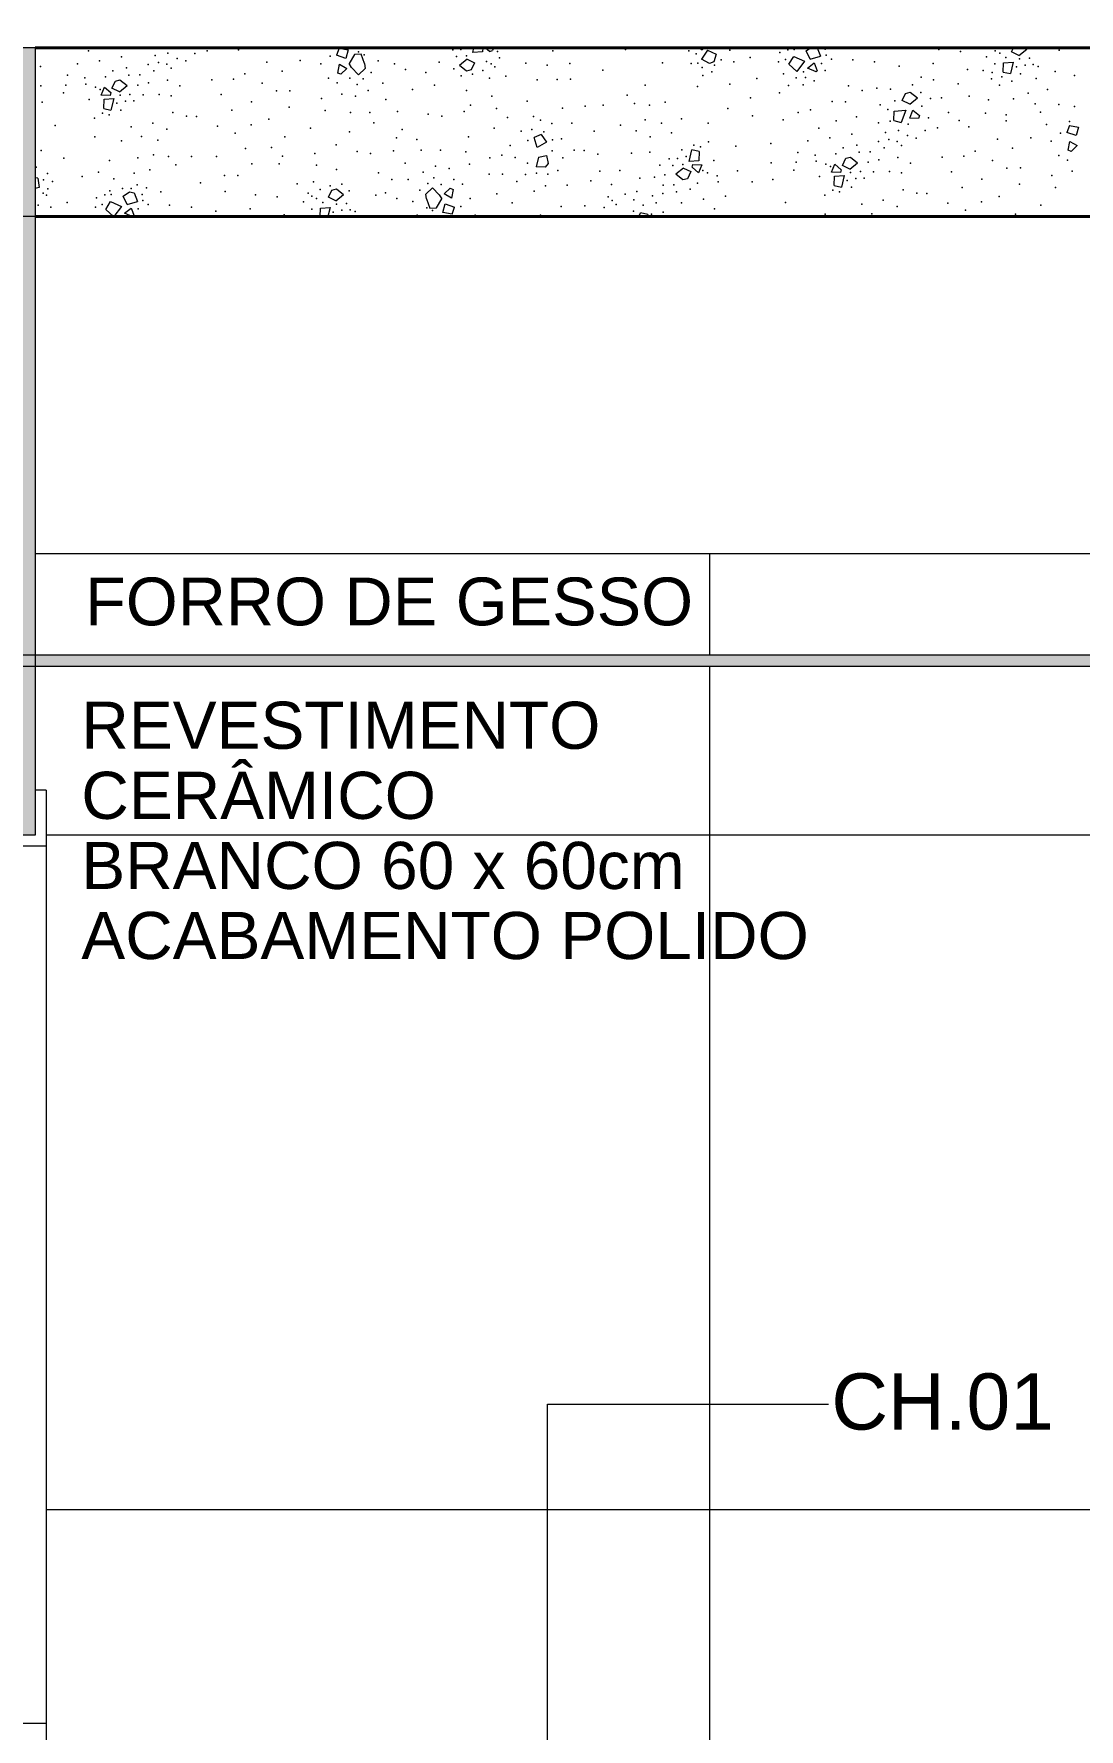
# Model space of a CAD drawing. Header units: metres. Extents: x -1.8 to 75.3, y -2 to 2.8.
# Drawn here: x 11.007 to 11.937, y 0.307 to 1.814 of the extents above; entities that cross this region are included whole.
import ezdxf

# ---------------------------------------------------------------- set-up
doc = ezdxf.new("R2010")
doc.units = ezdxf.units.M
doc.header["$MEASUREMENT"] = 0
for name, color, linetype in [('COTAS CORTE', 7, 'Continuous'), ('FORRO.EXEC', 7, 'Continuous'), ('LAJES.EST', 7, 'Continuous'), ('NOTAS-LAYOUT.EXEC', 7, 'Continuous'), ('PAREDE CONSTRUIR', 7, 'Continuous')]:
    doc.layers.add(name, color=color, linetype=linetype)
for name, color, linetype, lineweight, true_color in [('COTAS CORTE_Caneta_No__25', 7, 'Continuous', 13, 0x982312), ('Janelas Archicad_Caneta_No__9', 7, 'Continuous', 9, 0x020202), ('NOTAS-EXECUTIVO.ARQ_Caneta_No__12', 7, 'Continuous', 0, 0x030303), ('PAREDE CONSTRUIR_Caneta_No__97', 7, 'Continuous', 13, 0x6b6b6b)]:
    doc.layers.add(name, color=color, linetype=linetype, lineweight=lineweight, true_color=true_color)
for name, color, linetype, lineweight in [('FORRO.EXEC_Caneta_No__241', 7, 'Continuous', 13), ('Janelas Archicad_Caneta_No__10', 7, 'Continuous', 5), ('LAJES.EST_Caneta_No__1', 7, 'Continuous', 40), ('LAJES.EST_Caneta_No__241', 7, 'Continuous', 13), ('NOTAS-LAYOUT.EXEC_Caneta_No__241', 7, 'Continuous', 13), ('NOTAS-LAYOUT.EXEC_Caneta_No__5', 7, 'Continuous', 20), ('PAREDE CONSTRUIR_Caneta_No__241', 7, 'Continuous', 13)]:
    doc.layers.add(name, color=color, linetype=linetype, lineweight=lineweight)
doc.styles.add('GENERATED_STYLE_1', font='arial.ttf')
doc.dimstyles.new('GENERATED_STYLE__2', dxfattribs={"dimtxt": 0.05, "dimasz": 0.02375, "dimexe": 0.18, "dimexo": 0.267183, "dimgap": 0, "dimtad": 1, "dimzin": 0, "dimdsep": 46, "dimtxsty": 'GENERATED_STYLE_1', "dimblk": 'ARROWHEAD_11', "dimblk1": 'ARROWHEAD_11', "dimblk2": 'ARROWHEAD_11', "dimcen": 0.09, "dimclrd": 256, "dimclre": 256, "dimclrt": 256, "dimadec": 0, "dimazin": 0, "dimtfac": 1, "dimtdec": 4, "dimtmove": 0, "dimatfit": 3, "dimfxl": 0, "dimtolj": 1, "dimtzin": 0, "dimarcsym": 0})

# ---------------------------------------------------------------- blocks, each defined once
blk = doc.blocks.new('*X61', base_point=(53.1086, -1.8982))
at = {"layer": 'LAJES.EST_Caneta_No__241', "color": 7, "linetype": 'Continuous', "lineweight": 13}
for p, q in [((11.2789, 1.8015), (11.2766, 1.7952)), ((11.285, 1.7924), (11.2766, 1.7952)), ((11.2789, 1.8015), (11.2871, 1.8)), ((11.2871, 1.8), (11.285, 1.7924)), ((11.2926, 1.7958), (11.288, 1.7879)), ((11.2986, 1.7962), (11.2926, 1.7958)), ((11.3016, 1.7878), (11.2986, 1.7962)), ((11.3979, 1.7977), (11.3989, 1.8018)), ((11.4066, 1.7983), (11.3979, 1.7977)), ((11.4067, 1.8018), (11.4066, 1.7983)), ((11.4128, 1.7986), (11.409, 1.8018)), ((11.4128, 1.7986), (11.4155, 1.7996)), ((11.4164, 1.8018), (11.4155, 1.7996)), ((11.602, 1.7999), (11.599, 1.8018)), ((11.6067, 1.7997), (11.6014, 1.7918)), ((11.6025, 1.8018), (11.602, 1.7999)), ((11.6067, 1.7997), (11.6143, 1.7963)), ((11.6143, 1.7963), (11.6123, 1.7895)), ((11.6791, 1.7872), (11.6835, 1.7943)), ((11.6835, 1.7943), (11.693, 1.7899)), ((11.6944, 1.7991), (11.6983, 1.8018)), ((11.6982, 1.7917), (11.6944, 1.7991)), ((11.6982, 1.7917), (11.7073, 1.7945)), ((11.7044, 1.8018), (11.7073, 1.7945)), ((11.8772, 1.7983), (11.8789, 1.8018)), ((11.8838, 1.7951), (11.8772, 1.7983)), ((11.8838, 1.7951), (11.8907, 1.8006)), ((11.8892, 1.8018), (11.8907, 1.8006)), ((11.2778, 1.7794), (11.2793, 1.7873)), ((11.2804, 1.7784), (11.2778, 1.7794)), ((11.2793, 1.7873), (11.2859, 1.7835)), ((11.2859, 1.7835), (11.2804, 1.7784)), ((11.2901, 1.7843), (11.288, 1.7879)), ((11.2962, 1.778), (11.2901, 1.7843)), ((11.302, 1.7836), (11.2962, 1.778)), ((11.3016, 1.7878), (11.302, 1.7836)), ((11.3928, 1.7918), (11.386, 1.7862)), ((11.3923, 1.7812), (11.386, 1.7862)), ((11.3964, 1.7822), (11.3923, 1.7812)), ((11.3928, 1.7918), (11.3995, 1.7886)), ((11.3995, 1.7886), (11.3964, 1.7822)), ((11.6084, 1.7879), (11.6014, 1.7918)), ((11.6123, 1.7895), (11.6084, 1.7879)), ((11.6791, 1.7872), (11.6861, 1.7808)), ((11.693, 1.7899), (11.6861, 1.7808)), ((11.6957, 1.7839), (11.7017, 1.7886)), ((11.7034, 1.7806), (11.6957, 1.7839)), ((11.7017, 1.7886), (11.7043, 1.7815)), ((11.7043, 1.7815), (11.7034, 1.7806)), ((11.8698, 1.7803), (11.8701, 1.7886)), ((11.8698, 1.7803), (11.8763, 1.7789)), ((11.8701, 1.7886), (11.8788, 1.7892)), ((11.8788, 1.7892), (11.8763, 1.7789)), ((11.0673, 1.7599), (11.0701, 1.7669)), ((11.0701, 1.7669), (11.0759, 1.7621)), ((11.0769, 1.7659), (11.08, 1.7723)), ((11.0836, 1.7627), (11.0769, 1.7659)), ((11.08, 1.7723), (11.084, 1.7733)), ((11.0836, 1.7627), (11.0904, 1.7683)), ((11.084, 1.7733), (11.0904, 1.7683)), ((11.0753, 1.7595), (11.0673, 1.7599)), ((11.0695, 1.748), (11.0698, 1.7563)), ((11.0698, 1.7563), (11.0785, 1.7568)), ((11.0759, 1.7621), (11.0753, 1.7595)), ((11.0785, 1.7568), (11.076, 1.7465)), ((11.78, 1.755), (11.783, 1.7614)), ((11.7866, 1.7518), (11.78, 1.755)), ((11.783, 1.7614), (11.7871, 1.7624)), ((11.7866, 1.7518), (11.7935, 1.7574)), ((11.7871, 1.7624), (11.7935, 1.7574)), ((11.0695, 1.748), (11.076, 1.7465)), ((11.7726, 1.7371), (11.7729, 1.7454)), ((11.7726, 1.7371), (11.779, 1.7356)), ((11.7729, 1.7454), (11.7833, 1.7463)), ((11.7833, 1.7463), (11.779, 1.7356)), ((11.7866, 1.7394), (11.7894, 1.7464)), ((11.7945, 1.739), (11.7866, 1.7394)), ((11.7894, 1.7464), (11.7952, 1.7416)), ((11.7952, 1.7416), (11.7945, 1.739)), ((11.4586, 1.7248), (11.4526, 1.722)), ((11.4553, 1.7131), (11.4526, 1.722)), ((11.4586, 1.7248), (11.4634, 1.7179)), ((11.9287, 1.7329), (11.9264, 1.7267)), ((11.9348, 1.7238), (11.9264, 1.7267)), ((11.9277, 1.7108), (11.9291, 1.7187)), ((11.9287, 1.7329), (11.9369, 1.7314)), ((11.9291, 1.7187), (11.9357, 1.7149)), ((11.9369, 1.7314), (11.9348, 1.7238)), ((11.4563, 1.7045), (11.4542, 1.6959)), ((11.4634, 1.7179), (11.4553, 1.7131)), ((11.4563, 1.7045), (11.4636, 1.706)), ((11.4636, 1.706), (11.465, 1.699)), ((11.5904, 1.7009), (11.5929, 1.7112)), ((11.5994, 1.7097), (11.5929, 1.7112)), ((11.5994, 1.7097), (11.5991, 1.7014)), ((11.7267, 1.6973), (11.7298, 1.7037)), ((11.7298, 1.7037), (11.7339, 1.7047)), ((11.7339, 1.7047), (11.7402, 1.6997)), ((11.9302, 1.7098), (11.9277, 1.7108)), ((11.9357, 1.7149), (11.9302, 1.7098)), ((11.4623, 1.6957), (11.4542, 1.6959)), ((11.465, 1.699), (11.4623, 1.6957)), ((11.5853, 1.6949), (11.5785, 1.6894)), ((11.5848, 1.6844), (11.5785, 1.6894)), ((11.5853, 1.6949), (11.592, 1.6918)), ((11.592, 1.6918), (11.5889, 1.6854)), ((11.5991, 1.7014), (11.5904, 1.7009)), ((11.593, 1.6956), (11.5936, 1.6982)), ((11.5987, 1.6908), (11.593, 1.6956)), ((11.5936, 1.6982), (11.6016, 1.6978)), ((11.6016, 1.6978), (11.5987, 1.6908)), ((11.7171, 1.6913), (11.72, 1.6983)), ((11.7251, 1.6909), (11.7171, 1.6913)), ((11.72, 1.6983), (11.7257, 1.6935)), ((11.7257, 1.6935), (11.7251, 1.6909)), ((11.7334, 1.6941), (11.7267, 1.6973)), ((11.7334, 1.6941), (11.7402, 1.6997)), ((11.011, 1.686), (11.0084, 1.6862)), ((11.012, 1.6777), (11.0084, 1.6768)), ((11.011, 1.686), (11.012, 1.6777)), ((11.0867, 1.6699), (11.0925, 1.6739)), ((11.0925, 1.6739), (11.0966, 1.6728)), ((11.2694, 1.6691), (11.2725, 1.6754)), ((11.2725, 1.6754), (11.2766, 1.6765)), ((11.2766, 1.6765), (11.2829, 1.6715)), ((11.3562, 1.6718), (11.3621, 1.6774)), ((11.3621, 1.6774), (11.3681, 1.6711)), ((11.3724, 1.6719), (11.3779, 1.677)), ((11.3779, 1.677), (11.3804, 1.676)), ((11.3804, 1.676), (11.379, 1.6682)), ((11.5889, 1.6854), (11.5848, 1.6844)), ((11.7193, 1.6794), (11.7196, 1.6877)), ((11.7193, 1.6794), (11.7258, 1.6779)), ((11.7196, 1.6877), (11.7283, 1.6882)), ((11.7283, 1.6882), (11.7258, 1.6779)), ((11.0713, 1.6581), (11.0757, 1.6651)), ((11.0757, 1.6651), (11.0853, 1.6607)), ((11.0853, 1.6607), (11.0784, 1.6518)), ((11.0904, 1.6625), (11.0867, 1.6699)), ((11.0879, 1.6547), (11.0939, 1.6594)), ((11.0904, 1.6625), (11.0996, 1.6653)), ((11.0939, 1.6594), (11.0965, 1.6524)), ((11.0966, 1.6728), (11.0996, 1.6653)), ((11.262, 1.6518), (11.2623, 1.6594)), ((11.2623, 1.6594), (11.271, 1.66)), ((11.271, 1.66), (11.269, 1.6518)), ((11.2761, 1.6659), (11.2694, 1.6691)), ((11.2761, 1.6659), (11.2829, 1.6715)), ((11.3567, 1.6676), (11.3562, 1.6718)), ((11.3567, 1.6676), (11.3597, 1.6592)), ((11.3597, 1.6592), (11.3657, 1.6596)), ((11.3657, 1.6596), (11.3703, 1.6676)), ((11.3681, 1.6711), (11.3703, 1.6676)), ((11.3712, 1.6554), (11.3733, 1.6631)), ((11.379, 1.6682), (11.3724, 1.6719)), ((11.3733, 1.6631), (11.3817, 1.6602)), ((11.3794, 1.6539), (11.3817, 1.6602)), ((11.0713, 1.6581), (11.0782, 1.6518)), ((11.0948, 1.6518), (11.0879, 1.6547)), ((11.0965, 1.6524), (11.096, 1.6518)), ((11.3794, 1.6539), (11.3712, 1.6554)), ((11.5457, 1.6518), (11.547, 1.655)), ((11.5535, 1.6536), (11.547, 1.655)), ((11.5535, 1.6536), (11.5534, 1.6518))]:
    blk.add_line(p, q, dxfattribs=at)
for p in [(11.0561, 1.7991), (11.1154, 1.7951), (11.1267, 1.7971), (11.1507, 1.7969), (11.1616, 1.7993), (11.1894, 1.8002), (11.271, 1.7946), (11.2962, 1.7983), (11.3012, 1.7957), (11.3758, 1.8015), (11.3802, 1.8), (11.3835, 1.7942), (11.3874, 1.8003), (11.3922, 1.7948), (11.4199, 1.7986), (11.4691, 1.7991), (11.5337, 1.8003), (11.5901, 1.7992), (11.5966, 1.7965), (11.6265, 1.7999), (11.671, 1.7978), (11.6782, 1.8002), (11.6838, 1.8005), (11.7114, 1.8007), (11.7122, 1.7952), (11.8124, 1.8003), (11.8317, 1.7986), (11.855, 1.794), (11.8592, 1.8017), (11.8626, 1.7992), (11.8667, 1.7972), (11.9195, 1.7999), (11.0134, 1.7853), (11.0461, 1.7877), (11.0657, 1.7903), (11.0777, 1.7814), (11.0853, 1.7938), (11.0897, 1.784), (11.1091, 1.7871), (11.1141, 1.7815), (11.1183, 1.7889), (11.1257, 1.7872), (11.1294, 1.7837), (11.135, 1.7924), (11.1426, 1.7902), (11.2148, 1.7892), (11.2284, 1.7812), (11.2444, 1.7905), (11.2627, 1.7876), (11.3074, 1.78), (11.3137, 1.7903), (11.3281, 1.7877), (11.3381, 1.7825), (11.3562, 1.7798), (11.3679, 1.7892), (11.3809, 1.7831), (11.4068, 1.7817), (11.41, 1.7896), (11.4141, 1.7877), (11.4174, 1.7851), (11.4217, 1.7929), (11.445, 1.7882), (11.4642, 1.7866), (11.4842, 1.788), (11.5135, 1.782), (11.5666, 1.7886), (11.5922, 1.7878), (11.5981, 1.7882), (11.6021, 1.7844), (11.6107, 1.7805), (11.6129, 1.7864), (11.6189, 1.7912), (11.6302, 1.7895), (11.6447, 1.7934), (11.67, 1.7895), (11.676, 1.7916), (11.6922, 1.7804), (11.7081, 1.7878), (11.7114, 1.7816), (11.717, 1.7917), (11.7359, 1.7912), (11.7554, 1.7895), (11.7771, 1.7857), (11.8076, 1.7878), (11.838, 1.7825), (11.8521, 1.7816), (11.8601, 1.7799), (11.8624, 1.7877), (11.8722, 1.7934), (11.8815, 1.7849), (11.8844, 1.7921), (11.8892, 1.7866), (11.8932, 1.7927), (11.8965, 1.7869), (11.9008, 1.7854), (11.9161, 1.7809), (11.0136, 1.7682), (11.0357, 1.7686), (11.0373, 1.7775), (11.0526, 1.7751), (11.0535, 1.7696), (11.0623, 1.7669), (11.0664, 1.7649), (11.0712, 1.7762), (11.0919, 1.7777), (11.1, 1.7688), (11.1016, 1.778), (11.1093, 1.7708), (11.1262, 1.773), (11.1374, 1.768), (11.1656, 1.7733), (11.185, 1.7741), (11.1951, 1.7787), (11.2105, 1.7703), (11.2695, 1.7748), (11.2772, 1.7706), (11.2884, 1.775), (11.295, 1.7693), (11.3004, 1.7743), (11.3047, 1.764), (11.3179, 1.7705), (11.3443, 1.7647), (11.3637, 1.7686), (11.3875, 1.7771), (11.3923, 1.764), (11.3977, 1.7785), (11.4127, 1.775), (11.4274, 1.7767), (11.4551, 1.7735), (11.4729, 1.7738), (11.4848, 1.7739), (11.5512, 1.7687), (11.5977, 1.7676), (11.6026, 1.7774), (11.6266, 1.7695), (11.6506, 1.7747), (11.6743, 1.7786), (11.6789, 1.7684), (11.6855, 1.7753), (11.6919, 1.7689), (11.694, 1.7755), (11.7015, 1.7726), (11.7321, 1.768), (11.7443, 1.7639), (11.7574, 1.766), (11.7695, 1.7652), (11.789, 1.769), (11.7969, 1.7759), (11.8078, 1.7735), (11.8298, 1.7699), (11.8594, 1.7742), (11.8666, 1.7688), (11.8687, 1.7761), (11.8775, 1.7721), (11.8852, 1.7788), (11.8991, 1.7745), (11.9093, 1.7649), (11.9332, 1.7773), (11.0149, 1.7535), (11.0337, 1.7618), (11.0565, 1.7559), (11.0812, 1.7526), (11.0841, 1.7597), (11.0889, 1.7543), (11.0929, 1.7604), (11.0962, 1.7546), (11.1045, 1.76), (11.1188, 1.7604), (11.1294, 1.7593), (11.1741, 1.7603), (11.2011, 1.7538), (11.2232, 1.7636), (11.2345, 1.7491), (11.2352, 1.7637), (11.2633, 1.7569), (11.2814, 1.7607), (11.2936, 1.7588), (11.3206, 1.756), (11.3959, 1.751), (11.4149, 1.7589), (11.4463, 1.7544), (11.4978, 1.75), (11.5138, 1.751), (11.5352, 1.7599), (11.5417, 1.7524), (11.5552, 1.751), (11.569, 1.7536), (11.6451, 1.7573), (11.6707, 1.7619), (11.7176, 1.754), (11.7294, 1.7539), (11.7604, 1.7511), (11.7734, 1.7547), (11.7966, 1.762), (11.7975, 1.7501), (11.805, 1.7569), (11.815, 1.7575), (11.8395, 1.7589), (11.8568, 1.7555), (11.879, 1.7564), (11.8921, 1.7616), (11.8982, 1.752), (11.9194, 1.7516), (11.9332, 1.7498), (11.0612, 1.7394), (11.0684, 1.7438), (11.0744, 1.7423), (11.0849, 1.7465), (11.1132, 1.735), (11.1311, 1.7443), (11.1431, 1.7411), (11.1521, 1.7408), (11.1834, 1.7463), (11.2165, 1.7383), (11.2666, 1.7462), (11.289, 1.7444), (11.3064, 1.7445), (11.31, 1.7351), (11.331, 1.7452), (11.3582, 1.743), (11.3704, 1.7411), (11.3902, 1.7453), (11.4189, 1.7478), (11.4288, 1.74), (11.452, 1.7408), (11.4582, 1.7376), (11.4683, 1.7346), (11.4776, 1.7481), (11.486, 1.7348), (11.5512, 1.7379), (11.5658, 1.7348), (11.5836, 1.7386), (11.6073, 1.735), (11.6249, 1.7479), (11.6468, 1.7414), (11.6741, 1.7378), (11.6874, 1.7445), (11.6985, 1.7468), (11.7212, 1.7369), (11.7392, 1.7404), (11.7589, 1.7351), (11.7673, 1.7469), (11.7691, 1.7367), (11.7851, 1.734), (11.8034, 1.7395), (11.821, 1.7445), (11.8307, 1.7373), (11.8541, 1.7438), (11.8723, 1.7423), (11.8723, 1.737), (11.903, 1.7446), (11.9082, 1.7338), (11.9288, 1.7364), (11.0262, 1.7328), (11.0616, 1.7226), (11.0853, 1.7191), (11.0941, 1.7315), (11.1031, 1.7229), (11.1177, 1.7198), (11.1257, 1.7294), (11.1708, 1.7322), (11.1864, 1.726), (11.2008, 1.7335), (11.2308, 1.7227), (11.2535, 1.7305), (11.2882, 1.7272), (11.3301, 1.7217), (11.3352, 1.7291), (11.3482, 1.7203), (11.3941, 1.7227), (11.4168, 1.7305), (11.4408, 1.7279), (11.4468, 1.7196), (11.4503, 1.7292), (11.4612, 1.7271), (11.4687, 1.7201), (11.4768, 1.7209), (11.5059, 1.7278), (11.5293, 1.7332), (11.5432, 1.7282), (11.5557, 1.7226), (11.5748, 1.7262), (11.6959, 1.7191), (11.7059, 1.7305), (11.7155, 1.7217), (11.7352, 1.7252), (11.7652, 1.7265), (11.7681, 1.7203), (11.7755, 1.7186), (11.7765, 1.7285), (11.7848, 1.7238), (11.7924, 1.7216), (11.8005, 1.7283), (11.8114, 1.7307), (11.8392, 1.7316), (11.8646, 1.7206), (11.8943, 1.7219), (11.9125, 1.719), (11.9208, 1.726), (11.0138, 1.7105), (11.0341, 1.7037), (11.0999, 1.7041), (11.1137, 1.7067), (11.1272, 1.7053), (11.1477, 1.7051), (11.17, 1.7051), (11.1956, 1.7123), (11.2188, 1.7131), (11.2287, 1.7054), (11.2574, 1.7079), (11.2762, 1.7155), (11.2949, 1.7098), (11.307, 1.7079), (11.3273, 1.7102), (11.3519, 1.7109), (11.3693, 1.711), (11.3917, 1.7093), (11.4131, 1.7041), (11.4238, 1.7064), (11.4311, 1.7149), (11.4355, 1.7042), (11.4686, 1.7102), (11.478, 1.7041), (11.4881, 1.7108), (11.4971, 1.7105), (11.5091, 1.7073), (11.5392, 1.7083), (11.5553, 1.7092), (11.584, 1.7112), (11.5877, 1.7051), (11.5945, 1.7154), (11.6005, 1.7139), (11.6077, 1.7182), (11.632, 1.7143), (11.6632, 1.7167), (11.6871, 1.7089), (11.7024, 1.7065), (11.721, 1.7076), (11.7275, 1.7128), (11.7395, 1.7154), (11.7418, 1.7091), (11.7514, 1.7094), (11.7589, 1.7185), (11.7639, 1.7129), (11.776, 1.7044), (11.7793, 1.7151), (11.8154, 1.7047), (11.8348, 1.7055), (11.8449, 1.7101), (11.8782, 1.7127), (11.9193, 1.7062), (11.0093, 1.6957), (11.0195, 1.69), (11.0649, 1.6913), (11.0747, 1.7016), (11.0966, 1.6905), (11.1107, 1.6935), (11.1336, 1.6978), (11.189, 1.6884), (11.2013, 1.6988), (11.2257, 1.6988), (11.2587, 1.6976), (11.2766, 1.6937), (11.3139, 1.6907), (11.3377, 1.6994), (11.3536, 1.6914), (11.3647, 1.6966), (11.3768, 1.6947), (11.3949, 1.6985), (11.4124, 1.6895), (11.4244, 1.6896), (11.4447, 1.6893), (11.4466, 1.6993), (11.4545, 1.6903), (11.4647, 1.6894), (11.4735, 1.6928), (11.5108, 1.6923), (11.5288, 1.6928), (11.5643, 1.6976), (11.5689, 1.6889), (11.5727, 1.7031), (11.576, 1.6973), (11.58, 1.7034), (11.5848, 1.698), (11.6025, 1.6928), (11.6066, 1.6908), (11.6124, 1.7018), (11.6333, 1.6924), (11.6634, 1.6996), (11.6835, 1.6932), (11.6855, 1.7001), (11.7034, 1.701), (11.7121, 1.6983), (11.7162, 1.6963), (11.7339, 1.6911), (11.7427, 1.6918), (11.7498, 1.7002), (11.7544, 1.6915), (11.7591, 1.7022), (11.7686, 1.6918), (11.7793, 1.6907), (11.7872, 1.6994), (11.8239, 1.6917), (11.8603, 1.7017), (11.873, 1.695), (11.8851, 1.6951), (11.927, 1.702), (11.9313, 1.6921), (11.0161, 1.6846), (11.0198, 1.6765), (11.0239, 1.6829), (11.0504, 1.6875), (11.0749, 1.6748), (11.0786, 1.6853), (11.0863, 1.6768), (11.094, 1.6768), (11.0994, 1.68), (11.1077, 1.6773), (11.1202, 1.6738), (11.1557, 1.6818), (11.1771, 1.6884), (11.1777, 1.6742), (11.2415, 1.681), (11.2562, 1.6827), (11.2621, 1.676), (11.2711, 1.6792), (11.2814, 1.6805), (11.2879, 1.6746), (11.3258, 1.6847), (11.3403, 1.6849), (11.3509, 1.6754), (11.3579, 1.6811), (11.3632, 1.6862), (11.3699, 1.6804), (11.3811, 1.6849), (11.3888, 1.6806), (11.4371, 1.6829), (11.4525, 1.6745), (11.4626, 1.6791), (11.482, 1.6798), (11.5029, 1.6836), (11.5214, 1.6802), (11.5439, 1.6742), (11.5465, 1.6859), (11.5596, 1.6869), (11.5673, 1.6797), (11.5769, 1.68), (11.5792, 1.6737), (11.5912, 1.6763), (11.5977, 1.6815), (11.6153, 1.6881), (11.6163, 1.6826), (11.6464, 1.6827), (11.6647, 1.6849), (11.7063, 1.6873), (11.7182, 1.6752), (11.7243, 1.6737), (11.731, 1.684), (11.7347, 1.6779), (11.7387, 1.6857), (11.746, 1.686), (11.7809, 1.6757), (11.8332, 1.6777), (11.8509, 1.6852), (11.8843, 1.6805), (11.9132, 1.6883), (11.9164, 1.6776), (11.0111, 1.662), (11.0157, 1.6727), (11.0187, 1.6707), (11.0224, 1.6603), (11.0369, 1.6642), (11.0622, 1.6603), (11.0632, 1.6686), (11.0682, 1.6624), (11.0705, 1.671), (11.0761, 1.6714), (11.1003, 1.6586), (11.1036, 1.6715), (11.1044, 1.666), (11.1092, 1.6626), (11.1282, 1.662), (11.1477, 1.6603), (11.1998, 1.6586), (11.2047, 1.6711), (11.2239, 1.6694), (11.2472, 1.6648), (11.2514, 1.6725), (11.2546, 1.6585), (11.2548, 1.67), (11.2589, 1.668), (11.2644, 1.6642), (11.2766, 1.6629), (11.2854, 1.6635), (11.3117, 1.6707), (11.3202, 1.6729), (11.3302, 1.6678), (11.3446, 1.6651), (11.3571, 1.6597), (11.3873, 1.6608), (11.3955, 1.6679), (11.4192, 1.6719), (11.4328, 1.664), (11.4765, 1.6608), (11.4976, 1.6614), (11.5147, 1.66), (11.5182, 1.6694), (11.522, 1.666), (11.5256, 1.6624), (11.5335, 1.6716), (11.5412, 1.6668), (11.5495, 1.6621), (11.5579, 1.6704), (11.5609, 1.6641), (11.5671, 1.6722), (11.5836, 1.6639), (11.6032, 1.6674), (11.6128, 1.6586), (11.6228, 1.67), (11.676, 1.6642), (11.711, 1.6709), (11.7439, 1.6629), (11.763, 1.6664), (11.7755, 1.6608), (11.7929, 1.6725), (11.8019, 1.6722), (11.8206, 1.6636), (11.8506, 1.665), (11.8663, 1.6697), (11.9033, 1.6619), (11.1036, 1.6524), (11.1694, 1.6566), (11.2302, 1.6533), (11.2444, 1.6524), (11.2737, 1.6558), (11.2815, 1.6574), (11.2887, 1.6577), (11.2931, 1.6562), (11.3083, 1.6518), (11.3484, 1.653), (11.3621, 1.6572), (11.3999, 1.653), (11.4582, 1.653), (11.488, 1.6518), (11.541, 1.6566), (11.557, 1.654), (11.5672, 1.6556), (11.5975, 1.6522), (11.6427, 1.652), (11.7114, 1.6541), (11.7529, 1.6543), (11.8363, 1.6574), (11.8806, 1.6541)]:
    blk.add_point(p, dxfattribs=at)
blk = doc.blocks.new('*D63', base_point=(53.1086, -1.8982))
at = {"layer": 'COTAS CORTE_Caneta_No__25', "linetype": 'Continuous', "lineweight": 13, "true_color": 0x982312}
for points in [[(10.7446, 1.2518), (10.745, 1.2494), (10.7464, 1.2473), (10.7484, 1.246), (10.7508, 1.2455), (10.7532, 1.246), (10.7552, 1.2473), (10.7566, 1.2494), (10.7571, 1.2518), (10.7566, 1.2541), (10.7552, 1.2562), (10.7532, 1.2575), (10.7508, 1.258), (10.7484, 1.2575), (10.7464, 1.2562), (10.745, 1.2541)], [(10.7446, -1.8982), (10.745, -1.9006), (10.7464, -1.9027), (10.7484, -1.904), (10.7508, -1.9045), (10.7532, -1.904), (10.7552, -1.9027), (10.7566, -1.9006), (10.7571, -1.8982), (10.7566, -1.8959), (10.7552, -1.8938), (10.7532, -1.8925), (10.7508, -1.892), (10.7484, -1.8925), (10.7464, -1.8938), (10.745, -1.8959)]]:
    blk.add_hatch(color=24, dxfattribs=at).paths.add_polyline_path(points)
at = {"layer": 'COTAS CORTE_Caneta_No__25', "color": 24, "linetype": 'Continuous', "lineweight": 13, "true_color": 0x982312}
for p, q in [((10.7446, 1.2518), (10.7274, 1.2518)), ((11.018, 1.2518), (10.7571, 1.2518)), ((10.7508, -1.892), (10.7508, 1.2455)), ((10.7446, -1.8982), (10.7274, -1.8982)), ((11.018, -1.8982), (10.7571, -1.8982)), ((10.7508, -1.9107), (10.7508, -1.9045))]:
    blk.add_line(p, q, dxfattribs=at)
for centre in [(10.7508, 1.2518), (10.7508, -1.8982)]:
    blk.add_circle(centre, 0.00625, dxfattribs=at)
at = {"layer": 'COTAS CORTE_Caneta_No__25', "color": 24, "lineweight": 13, "true_color": 0x982312, "char_height": 0.05, "attachment_point": 7, "rotation": 90, "style": 'GENERATED_STYLE_1'}
for s, insert in [('\\A1;{\\pql;\\fArial|b0|i0|c0|p0;\\W1.000000;0,01}', (10.7408, 1.112)), ('\\A1;{\\pql;\\fArial|b0|i0|c0|p0;\\W1.000000;3,15}', (10.7408, -0.4567))]:
    blk.add_mtext(s, dxfattribs=dict(at, insert=insert))
blk = doc.blocks.new('ARROWHEAD_11')
at = {"color": 0, "linetype": 'Continuous', "lineweight": 0}
blk.add_line((0, 0), (-1, 0), dxfattribs=at)
at = {"color": 0, "linetype": 'Continuous', "lineweight": 0, "const_width": 0.25, "flags": 128}
blk.add_lwpolyline([(-0.125, 0, 1), (0.125, 0, 1)], format="xyb", close=True, dxfattribs=at)
blk = doc.blocks.new('*D64', base_point=(53.1086, -1.8982))
at = {"layer": 'COTAS CORTE_Caneta_No__25', "linetype": 'Continuous', "lineweight": 13, "true_color": 0x982312}
for points in [[(10.7446, 1.2618), (10.745, 1.2594), (10.7464, 1.2573), (10.7484, 1.256), (10.7508, 1.2555), (10.7532, 1.256), (10.7552, 1.2573), (10.7566, 1.2594), (10.7571, 1.2618), (10.7566, 1.2641), (10.7552, 1.2662), (10.7532, 1.2675), (10.7508, 1.268), (10.7484, 1.2675), (10.7464, 1.2662), (10.745, 1.2641)], [(10.7446, 1.2518), (10.745, 1.2494), (10.7464, 1.2473), (10.7484, 1.246), (10.7508, 1.2455), (10.7532, 1.246), (10.7552, 1.2473), (10.7566, 1.2494), (10.7571, 1.2518), (10.7566, 1.2541), (10.7552, 1.2562), (10.7532, 1.2575), (10.7508, 1.258), (10.7484, 1.2575), (10.7464, 1.2562), (10.745, 1.2541)]]:
    blk.add_hatch(color=24, dxfattribs=at).paths.add_polyline_path(points)
at = {"layer": 'COTAS CORTE_Caneta_No__25', "color": 24, "linetype": 'Continuous', "lineweight": 13, "true_color": 0x982312}
for p, q in [((10.7446, 1.2618), (10.7274, 1.2618)), ((10.7446, 1.2518), (10.7274, 1.2518)), ((10.7508, 1.2518), (10.7508, 1.2555)), ((11.018, 1.2618), (10.7571, 1.2618)), ((11.018, 1.2518), (10.7571, 1.2518))]:
    blk.add_line(p, q, dxfattribs=at)
for centre in [(10.7508, 1.2618), (10.7508, 1.2518)]:
    blk.add_circle(centre, 0.00625, dxfattribs=at)
blk = doc.blocks.new('*D65', base_point=(53.1086, -1.8982))
at = {"layer": 'COTAS CORTE_Caneta_No__25', "linetype": 'Continuous', "lineweight": 13, "true_color": 0x982312}
for points in [[(10.7446, 1.6518), (10.745, 1.6494), (10.7464, 1.6473), (10.7484, 1.646), (10.7508, 1.6455), (10.7532, 1.646), (10.7552, 1.6473), (10.7566, 1.6494), (10.7571, 1.6518), (10.7566, 1.6541), (10.7552, 1.6562), (10.7532, 1.6575), (10.7508, 1.658), (10.7484, 1.6575), (10.7464, 1.6562), (10.745, 1.6541)], [(10.7446, 1.2618), (10.745, 1.2594), (10.7464, 1.2573), (10.7484, 1.256), (10.7508, 1.2555), (10.7532, 1.256), (10.7552, 1.2573), (10.7566, 1.2594), (10.7571, 1.2618), (10.7566, 1.2641), (10.7552, 1.2662), (10.7532, 1.2675), (10.7508, 1.268), (10.7484, 1.2675), (10.7464, 1.2662), (10.745, 1.2641)]]:
    blk.add_hatch(color=24, dxfattribs=at).paths.add_polyline_path(points)
at = {"layer": 'COTAS CORTE_Caneta_No__25', "color": 24, "linetype": 'Continuous', "lineweight": 13, "true_color": 0x982312}
for p, q in [((10.7446, 1.6518), (10.7274, 1.6518)), ((10.7508, 1.268), (10.7508, 1.6455)), ((11.018, 1.6518), (10.7571, 1.6518)), ((10.7446, 1.2618), (10.7274, 1.2618)), ((11.018, 1.2618), (10.7571, 1.2618))]:
    blk.add_line(p, q, dxfattribs=at)
for centre in [(10.7508, 1.6518), (10.7508, 1.2618)]:
    blk.add_circle(centre, 0.00625, dxfattribs=at)
at = {"layer": 'COTAS CORTE_Caneta_No__25', "color": 24, "lineweight": 13, "true_color": 0x982312, "insert": (10.7408, 1.39), "char_height": 0.05, "attachment_point": 7, "rotation": 90, "style": 'GENERATED_STYLE_1'}
blk.add_mtext('\\A1;{\\pql;\\fArial|b0|i0|c0|p0;\\W1.000000;0,39}', dxfattribs=at)
blk = doc.blocks.new('*D66', base_point=(53.1086, -1.8982))
at = {"layer": 'COTAS CORTE_Caneta_No__25', "linetype": 'Continuous', "lineweight": 13, "true_color": 0x982312}
for points in [[(10.7446, 1.8018), (10.745, 1.7994), (10.7464, 1.7973), (10.7484, 1.796), (10.7508, 1.7955), (10.7532, 1.796), (10.7552, 1.7973), (10.7566, 1.7994), (10.7571, 1.8018), (10.7566, 1.8041), (10.7552, 1.8062), (10.7532, 1.8075), (10.7508, 1.808), (10.7484, 1.8075), (10.7464, 1.8062), (10.745, 1.8041)], [(10.7446, 1.6518), (10.745, 1.6494), (10.7464, 1.6473), (10.7484, 1.646), (10.7508, 1.6455), (10.7532, 1.646), (10.7552, 1.6473), (10.7566, 1.6494), (10.7571, 1.6518), (10.7566, 1.6541), (10.7552, 1.6562), (10.7532, 1.6575), (10.7508, 1.658), (10.7484, 1.6575), (10.7464, 1.6562), (10.745, 1.6541)]]:
    blk.add_hatch(color=24, dxfattribs=at).paths.add_polyline_path(points)
at = {"layer": 'COTAS CORTE_Caneta_No__25', "color": 24, "linetype": 'Continuous', "lineweight": 13, "true_color": 0x982312}
for p, q in [((10.7508, 1.808), (10.7508, 1.8143)), ((10.7446, 1.8018), (10.7274, 1.8018)), ((10.7508, 1.658), (10.7508, 1.7955)), ((11.018, 1.8018), (10.7571, 1.8018)), ((10.7446, 1.6518), (10.7274, 1.6518)), ((11.018, 1.6518), (10.7571, 1.6518))]:
    blk.add_line(p, q, dxfattribs=at)
for centre in [(10.7508, 1.8018), (10.7508, 1.6518)]:
    blk.add_circle(centre, 0.00625, dxfattribs=at)
at = {"layer": 'COTAS CORTE_Caneta_No__25', "color": 24, "lineweight": 13, "true_color": 0x982312, "insert": (10.7408, 1.66), "char_height": 0.05, "attachment_point": 7, "rotation": 90, "style": 'GENERATED_STYLE_1'}
blk.add_mtext('\\A1;{\\pql;\\fArial|b0|i0|c0|p0;\\W1.000000;0,15}', dxfattribs=at)
blk = doc.blocks.new('Label_8_4', base_point=(11.4644, 0.2421))
at = {"layer": 'NOTAS-LAYOUT.EXEC', "linetype": 'Continuous', "lineweight": 0, "true_color": 0x000000}
blk.add_hatch(color=18, dxfattribs=at).paths.add_polyline_path([(11.4582, 0.2421), (11.4586, 0.2398), (11.46, 0.2377), (11.462, 0.2364), (11.4644, 0.2359), (11.4668, 0.2364), (11.4688, 0.2377), (11.4702, 0.2398), (11.4707, 0.2421), (11.4702, 0.2445), (11.4688, 0.2466), (11.4668, 0.2479), (11.4644, 0.2484), (11.462, 0.2479), (11.46, 0.2466), (11.4586, 0.2445)])
at = {"layer": 'NOTAS-LAYOUT.EXEC_Caneta_No__241', "color": 7, "linetype": 'Continuous', "lineweight": 13}
for p, q in [((11.4644, 0.2484), (11.4644, 0.5957)), ((11.4644, 0.5957), (11.7144, 0.5957))]:
    blk.add_line(p, q, dxfattribs=at)
at = {"layer": 'NOTAS-LAYOUT.EXEC_Caneta_No__5', "color": 7, "linetype": 'Continuous', "lineweight": 20}
blk.add_circle((11.4644, 0.2421), 0.00625, dxfattribs=at)
at = {"layer": 'NOTAS-LAYOUT.EXEC_Caneta_No__241', "color": 7, "lineweight": 13, "insert": (11.7169, 0.6231), "char_height": 0.05, "attachment_point": 1, "style": 'GENERATED_STYLE_1'}
blk.add_mtext('\\A1;{\\pql;\\pt0,241;\\fArial|b0|i0|c0|p0;\\W1.000000;CH.01\\fArial|b0|i0|c0|p0;\\W1.000000;\\A1{\\H.66x;\\S^  ;}\\fArial|b0|i0|c0|p0;\\W1.000000;\\fArial|b0|i0|c0|p0;\\W1.000000;\\A1{\\H.66x;\\S^  ;}\\fArial|b0|i0|c0|p0;\\W1.000000;\\fArial|b0|i0|c0|p0;\\W1.000000;\\fArial|b0|i0|c0|p0;\\W1.000000;\\fArial|b0|i0|c0|p0;\\W1.000000;\\fArial|b0|i0|c0|p0;\\W1.000000;\\fArial|b0|i0|c0|p0;\\W1.000000;\\fArial|b0|i0|c0|p0;\\W1.000000;\\A1{\\H.66x;\\S^  ;}\\fArial|b0|i0|c0|p0;\\W1.000000;\\fArial|b0|i0|c0|p0;\\W1.000000;\\A1{\\H.66x;\\S^  ;}\\fArial|b0|i0|c0|p0;\\W1.000000;\\fArial|b0|i0|c0|p0;\\W1.000000;\\fArial|b0|i0|c0|p0;\\W1.000000;\\fArial|b0|i0|c0|p0;\\W1.000000;\\fArial|b0|i0|c0|p0;\\W1.000000;\\fArial|b0|i0|c0|p0;\\W1.000000;\\fArial|b0|i0|c0|p0;\\W1.000000;\\A1{\\H.66x;\\S^  ;}\\fArial|b0|i0|c0|p0;\\W1.000000;\\fArial|b0|i0|c0|p0;\\W1.000000;\\A1{\\H.66x;\\S^  ;}\\fArial|b0|i0|c0|p0;\\W1.000000;\\fArial|b0|i0|c0|p0;\\W1.000000;\\fArial|b0|i0|c0|p0;\\W1.000000;\\fArial|b0|i0|c0|p0;\\W1.000000;\\fArial|b0|i0|c0|p0;\\W1.000000;\\fArial|b0|i0|c0|p0;\\W1.000000;\\fArial|b0|i0|c0|p0;\\W1.000000;\\A1{\\H.66x;\\S^  ;}\\fArial|b0|i0|c0|p0;\\W1.000000;\\fArial|b0|i0|c0|p0;\\W1.000000;\\A1{\\H.66x;\\S^  ;}\\fArial|b0|i0|c0|p0;\\W1.000000;\\fArial|b0|i0|c0|p0;\\W1.000000;\\fArial|b0|i0|c0|p0;\\W1.000000;\\fArial|b0|i0|c0|p0;\\W1.000000;\\fArial|b0|i0|c0|p0;\\W1.000000;\\fArial|b0|i0|c0|p0;\\W1.000000;\\fArial|b0|i0|c0|p0;\\W1.000000;\\A1{\\H.66x;\\S^  ;}\\fArial|b0|i0|c0|p0;\\W1.000000;\\fArial|b0|i0|c0|p0;\\W1.000000;\\A1{\\H.66x;\\S^  ;}\\fArial|b0|i0|c0|p0;\\W1.000000;\\fArial|b0|i0|c0|p0;\\W1.000000;\\fArial|b0|i0|c0|p0;\\W1.000000;\\fArial|b0|i0|c0|p0;\\W1.000000;\\fArial|b0|i0|c0|p0;\\W1.000000;\\fArial|b0|i0|c0|p0;\\W1.000000;\\fArial|b0|i0|c0|p0;\\W1.000000;\\A1{\\H.66x;\\S^  ;}\\fArial|b0|i0|c0|p0;\\W1.000000;}', dxfattribs=at)

msp = doc.modelspace()

# ---------------------------------------------------------------- hatches: boundary and pattern name
at = {"layer": 'FORRO.EXEC', "linetype": 'Continuous', "lineweight": 0, "true_color": 0xffffff}
msp.add_hatch(color=7, dxfattribs=at).paths.add_polyline_path([(14.7049, 1.2618), (11.0084, 1.2618), (11.0084, 1.2518), (14.7049, 1.2518)])
at = {"layer": 'PAREDE CONSTRUIR', "linetype": 'Continuous', "lineweight": 0, "true_color": 0xffffff}
for points in [[(10.9784, 1.3518), (11.0084, 1.3518), (11.0084, 1.8018), (10.9784, 1.8018)], [(10.9784, 1.1018), (11.0084, 1.1018), (11.0084, 1.3518), (10.9784, 1.3518)]]:
    msp.add_hatch(color=7, dxfattribs=at).paths.add_polyline_path(points)
at = {"layer": 'PAREDE CONSTRUIR_Caneta_No__97', "linetype": 'Continuous', "lineweight": 13, "true_color": 0x6b6b6b}
h = msp.add_hatch(dxfattribs=at)
h.set_pattern_fill('Ceramica_60_x_60_0004', color=251, style=0, pattern_type=2)
h.set_pattern_definition([(0, (11.0084, -1.89824), (0, 0.6), []), (90, (11.0084, -1.89824), (-0.6, 0), [])])
h.paths.add_polyline_path([(11.0084, 1.3518), (11.0084, 1.2618), (14.7049, 1.2618), (14.7049, 1.3518)])
h = msp.add_hatch(dxfattribs=at)
h.set_pattern_fill('Ceramica_60_x_60_0004', color=251, style=0, pattern_type=2)
h.set_pattern_definition([(0, (11.0084, -1.89824), (0, 0.6), []), (90, (11.0084, -1.89824), (-0.6, 0), [])])
h.paths.add_polyline_path([(11.0084, -1.8982), (12.2679, -1.8982), (12.2679, -1.8629), (12.317, -1.627), (12.2199, -1.4736), (12.2199, -1.4382), (12.2099, -1.4382), (12.1999, -1.1232), (12.1999, -1.1032), (12.2004, -1.0984), (12.2041, -1.0894), (12.211, -1.0825), (12.22, -1.0787), (12.2249, -1.0782), (12.3749, -1.0782), (12.3749, -1.0732), (12.4149, -1.0732), (12.4149, -1.0782), (12.5649, -1.0782), (12.5698, -1.0787), (12.5788, -1.0825), (12.5857, -1.0894), (12.5894, -1.0984), (12.5899, -1.1032), (12.5899, -1.1232), (12.5799, -1.4382), (12.5699, -1.4382), (12.5699, -1.4736), (12.4728, -1.627), (12.5219, -1.8629), (12.5219, -1.8982), (13.1979, -1.8982), (13.1979, -1.8629), (13.247, -1.627), (13.1499, -1.4736), (13.1499, -1.4382), (13.1399, -1.4382), (13.1299, -1.1232), (13.1299, -1.1032), (13.1304, -1.0984), (13.1341, -1.0894), (13.141, -1.0825), (13.15, -1.0787), (13.1549, -1.0782), (13.3049, -1.0782), (13.3049, -1.0732), (13.3449, -1.0732), (13.3449, -1.0782), (13.4949, -1.0782), (13.4998, -1.0787), (13.5088, -1.0825), (13.5157, -1.0894), (13.5194, -1.0984), (13.5199, -1.1032), (13.5199, -1.1232), (13.5099, -1.4382), (13.4999, -1.4382), (13.4999, -1.4736), (13.4028, -1.627), (13.4519, -1.8629), (13.4519, -1.8982), (14.1279, -1.8982), (14.1279, -1.8629), (14.177, -1.627), (14.0799, -1.4736), (14.0799, -1.4382), (14.0699, -1.4382), (14.0599, -1.1232), (14.0599, -1.1032), (14.0604, -1.0984), (14.0641, -1.0894), (14.071, -1.0825), (14.08, -1.0787), (14.0849, -1.0782), (14.2349, -1.0782), (14.2349, -1.0732), (14.2749, -1.0732), (14.2749, -1.0782), (14.4249, -1.0782), (14.4298, -1.0787), (14.4388, -1.0825), (14.4457, -1.0894), (14.4494, -1.0984), (14.4499, -1.1032), (14.4499, -1.1232), (14.4399, -1.4382), (14.4299, -1.4382), (14.4299, -1.4736), (14.3328, -1.627), (14.3819, -1.8629), (14.3819, -1.8982), (14.7049, -1.8982), (14.7049, 0.2618), (14.6949, 0.2618), (14.6949, 0.3118), (14.6949, 1.0918), (14.6949, 1.1418), (14.7049, 1.1418), (14.7049, 1.2518), (11.0084, 1.2518), (11.0084, 1.1418), (11.0184, 1.1418), (11.0184, 1.14), (11.0184, 0.3118), (11.0184, 0.2618), (11.0084, 0.2618)])
h.paths.add_polyline_path([(11.3384, 0.2038), (11.3384, 0.2158), (11.4084, 0.2158), (11.4084, 0.2188), (11.4219, 0.2188), (11.4184, 0.2318), (11.4238, 0.2518), (11.4384, 0.2664), (11.4584, 0.2718), (11.4784, 0.2664), (11.493, 0.2518), (11.4984, 0.2318), (11.4949, 0.2188), (11.5084, 0.2188), (11.5084, 0.2158), (11.5784, 0.2158), (11.5784, 0.2038), (11.5684, 0.2038), (11.5684, 0.2018), (11.483, 0.2018), (11.4784, 0.1971), (11.4694, 0.1947), (11.4694, -0.0054), (11.4704, -0.0046), (11.4954, 0.0009), (11.5204, -0.0046), (11.5387, -0.0196), (11.5454, -0.0401), (11.5454, -0.0555), (11.5387, -0.076), (11.5204, -0.091), (11.5064, -0.0941), (11.5059, -0.1248), (11.5054, -0.2092), (11.5084, -0.2092), (11.5084, -0.2452), (11.5019, -0.2452), (11.5018, -0.2635), (11.5082, -0.3292), (11.5215, -0.4068), (11.5432, -0.483), (11.5436, -0.4842), (11.5446, -0.4869), (11.5741, -0.5622), (11.6006, -0.6405), (11.6205, -0.719), (11.6338, -0.7977), (11.6339, -0.9335), (11.6329, -0.9485), (11.6299, -0.9634), (11.6251, -0.9778), (11.6183, -0.9915), (11.6098, -1.0042), (11.5998, -1.0156), (11.5883, -1.0257), (11.5757, -1.0341), (11.562, -1.0409), (11.5476, -1.0458), (11.5326, -1.0488), (11.5174, -1.0498), (11.5022, -1.0488), (11.4872, -1.0458), (11.4728, -1.0409), (11.4591, -1.0341), (11.4465, -1.0257), (11.435, -1.0156), (11.425, -1.0042), (11.4165, -0.9915), (11.4098, -0.9778), (11.4049, -0.9634), (11.4019, -0.9485), (11.4009, -0.9335), (11.4009, -0.8372), (11.3994, -0.8372), (11.3994, -0.828), (11.3834, -0.8322), (11.3664, -0.8277), (11.354, -0.8152), (11.3494, -0.7982), (11.354, -0.7812), (11.3664, -0.7688), (11.3834, -0.7642), (11.3949, -0.7673), (11.3949, -0.7562), (11.4129, -0.7562), (11.4129, -0.7742), (11.4109, -0.7742), (11.4109, -0.7793), (11.4119, -0.7802), (11.4474, -0.7802), (11.4474, -0.2452), (11.4084, -0.2452), (11.4084, -0.2092), (11.4474, -0.2092), (11.4474, -0.0617), (11.4454, -0.0555), (11.4454, -0.0401), (11.4474, -0.0339), (11.4474, 0.1947), (11.4384, 0.1971), (11.4338, 0.2018), (11.3484, 0.2018), (11.3484, 0.2038)], flags=0)
h.paths.add_polyline_path([(11.9149, -1.6982), (11.9149, 0.1018), (11.9449, 0.1018), (11.9449, -1.6982)], flags=0)
h.paths.add_polyline_path([(12.8449, 0.1018), (12.8749, 0.1018), (12.8749, -1.6982), (12.8449, -1.6982)], flags=0)
h.paths.add_polyline_path([(13.8049, -1.6982), (13.7749, -1.6982), (13.7749, 0.1018), (13.8049, 0.1018), (13.8049, -1.1233), (13.8099, -1.1233), (13.8099, -1.1332), (13.8746, -1.1332), (13.8772, -1.1334), (13.8798, -1.1341), (13.8822, -1.1351), (13.8843, -1.1366), (13.8862, -1.1384), (13.8878, -1.1405), (13.8889, -1.1429), (13.8896, -1.1454), (13.8899, -1.148), (13.8897, -1.1506), (13.8891, -1.1531), (13.888, -1.1555), (13.8866, -1.1577), (13.8847, -1.1596), (13.8826, -1.1611), (13.8803, -1.1622), (13.8778, -1.163), (13.8752, -1.1632), (13.8099, -1.1632), (13.8099, -1.1732), (13.8049, -1.1732)], flags=0)
h.paths.add_polyline_path([(14.6199, -1.148), (14.6202, -1.1454), (14.6209, -1.1429), (14.622, -1.1405), (14.6236, -1.1384), (14.6255, -1.1366), (14.6276, -1.1351), (14.63, -1.1341), (14.6325, -1.1334), (14.6352, -1.1332), (14.6999, -1.1332), (14.6999, -1.1233), (14.7049, -1.1233), (14.7049, -1.1732), (14.6999, -1.1732), (14.6999, -1.1632), (14.6346, -1.1632), (14.632, -1.163), (14.6295, -1.1622), (14.6272, -1.1611), (14.6251, -1.1596), (14.6232, -1.1577), (14.6218, -1.1555), (14.6207, -1.1531), (14.6201, -1.1506)], flags=0)

# ---------------------------------------------------------------- linework, layer by layer
at = {"layer": 'FORRO.EXEC_Caneta_No__241', "color": 7, "linetype": 'Continuous', "lineweight": 13}
for p, q in [((14.7049, 1.2618), (11.0084, 1.2618)), ((14.7049, 1.2518), (11.0084, 1.2518))]:
    msp.add_line(p, q, dxfattribs=at)
at = {"layer": 'Janelas Archicad_Caneta_No__10', "color": 7, "linetype": 'Continuous', "lineweight": 5}
for p, q in [((11.0184, 1.1418), (11.0084, 1.1418)), ((11.0184, 1.1418), (11.0184, 1.0918)), ((11.0184, 0.3118), (11.0184, 0.2618))]:
    msp.add_line(p, q, dxfattribs=at)
at = {"layer": 'Janelas Archicad_Caneta_No__10', "color": 7, "linetype": 'Continuous', "lineweight": 5, "flags": 128}
for points in [[(11.0184, 1.0918), (11.0084, 1.0918), (10.9584, 1.0918)], [(11.0184, 0.3118), (11.0084, 0.3118), (10.9584, 0.3118)]]:
    msp.add_lwpolyline(points, dxfattribs=at)
at = {"layer": 'Janelas Archicad_Caneta_No__9', "color": 18, "linetype": 'Continuous', "lineweight": 9, "true_color": 0x020202}
msp.add_line((11.0184, 1.0918), (11.0184, 0.3118), dxfattribs=at)
at = {"layer": 'LAJES.EST_Caneta_No__1', "color": 7, "linetype": 'Continuous', "lineweight": 40}
for p, q in [((14.7049, 1.8018), (11.0084, 1.8018)), ((14.7049, 1.6518), (11.0084, 1.6518))]:
    msp.add_line(p, q, dxfattribs=at)
at = {"layer": 'PAREDE CONSTRUIR_Caneta_No__241', "color": 7, "linetype": 'Continuous', "lineweight": 13}
for p, q in [((11.0084, 1.8018), (11.0084, 1.6518)), ((11.0084, 1.6518), (11.0084, 1.3518)), ((14.7049, 1.3518), (11.0084, 1.3518)), ((11.0084, 1.3518), (11.0084, 1.2618)), ((11.0084, 1.2618), (11.0084, 1.2518))]:
    msp.add_line(p, q, dxfattribs=at)
at = {"layer": 'PAREDE CONSTRUIR_Caneta_No__241', "color": 7, "linetype": 'Continuous', "lineweight": 13, "flags": 128}
for points in [[(11.0084, 1.8018), (10.9784, 1.8018), (10.8384, 1.8018), (10.8084, 1.8018)], [(11.0084, 1.2518), (11.0084, 1.1418), (11.0084, 1.1018)], [(11.0084, 1.1018), (10.9784, 1.1018), (10.9584, 1.1018), (10.8984, 1.1018), (10.8384, 1.1018), (10.8084, 1.1018)]]:
    msp.add_lwpolyline(points, dxfattribs=at)

# ---------------------------------------------------------------- block references
at = {"layer": 'LAJES.EST', "lineweight": 0}
msp.add_blockref('*X61', (53.1086, -1.8982), dxfattribs=at)
at = {"layer": 'NOTAS-LAYOUT.EXEC', "color": 7, "linetype": 'Continuous', "lineweight": 13}
msp.add_blockref('Label_8_4', (11.4644, 0.2421), dxfattribs=at)

# ---------------------------------------------------------------- texts
at = {"layer": 'NOTAS-EXECUTIVO.ARQ_Caneta_No__12', "color": 18, "linetype": 'Continuous', "lineweight": 0, "true_color": 0x030303, "insert": (11.3234, 1.3308), "char_height": 0.0425, "attachment_point": 2, "style": 'GENERATED_STYLE_1'}
msp.add_mtext('\\A1;{\\pqc;\\fArial|b0|i0|c0|p0;\\W1.000000;FORRO DE \\fArial|b0|i0|c0|p0;\\W1.000000;GESSO}', dxfattribs=at)
at = {"layer": 'NOTAS-EXECUTIVO.ARQ_Caneta_No__12', "color": 18, "linetype": 'Continuous', "lineweight": 0, "true_color": 0x030303, "insert": (11.0496, 1.2204), "char_height": 0.041905, "width": 0.74499, "attachment_point": 1, "line_spacing_factor": 0.892098, "style": 'GENERATED_STYLE_1'}
msp.add_mtext('\\A1;{\\pql;\\fArial|b0|i0|c0|p0;\\W1.000000;REVESTIMENTO CERÂMICO\\P\\pql;\\fArial|b0|i0|c0|p0;\\W1.000000;BRANCO 60 x 60cm\\P\\pql;\\fArial|b0|i0|c0|p0;\\W1.000000;ACABAMENTO POLIDO\\fArial|b0|i0|c0|p0;\\W1.000000; }', dxfattribs=at)

# ---------------------------------------------------------------- dimensions: what is measured, and where the dimension line sits
at = {"layer": 'COTAS CORTE', "color": 24, "linetype": 'Continuous', "lineweight": 13, "true_color": 0x982312}
for base, p1, p2, picture, middle in [((10.7508, 1.8018), (12.8566, 1.6518), (12.8566, 1.8018), '*D66', (10.7158, 1.7248)), ((10.7508, 1.6518), (12.8566, 1.2618), (12.8566, 1.6518), '*D65', (10.7158, 1.4548)), ((10.7508, 1.2618), (12.8566, 1.2518), (12.8566, 1.2618), '*D64', (10.7158, 1.1768)), ((10.7508, 1.2518), (11.0084, -1.8982), (12.8566, 1.2518), '*D63', (10.7158, -0.392))]:
    dim = msp.add_linear_dim(base=base, p1=p1, p2=p2, angle=90, dimstyle='GENERATED_STYLE__2', dxfattribs=at)
    dim.commit()
    dim.dimension.update_dxf_attribs({"geometry": picture, "text_midpoint": middle, "dimtype": 160, "text_rotation": 90})

doc.saveas('drawing.dxf')
